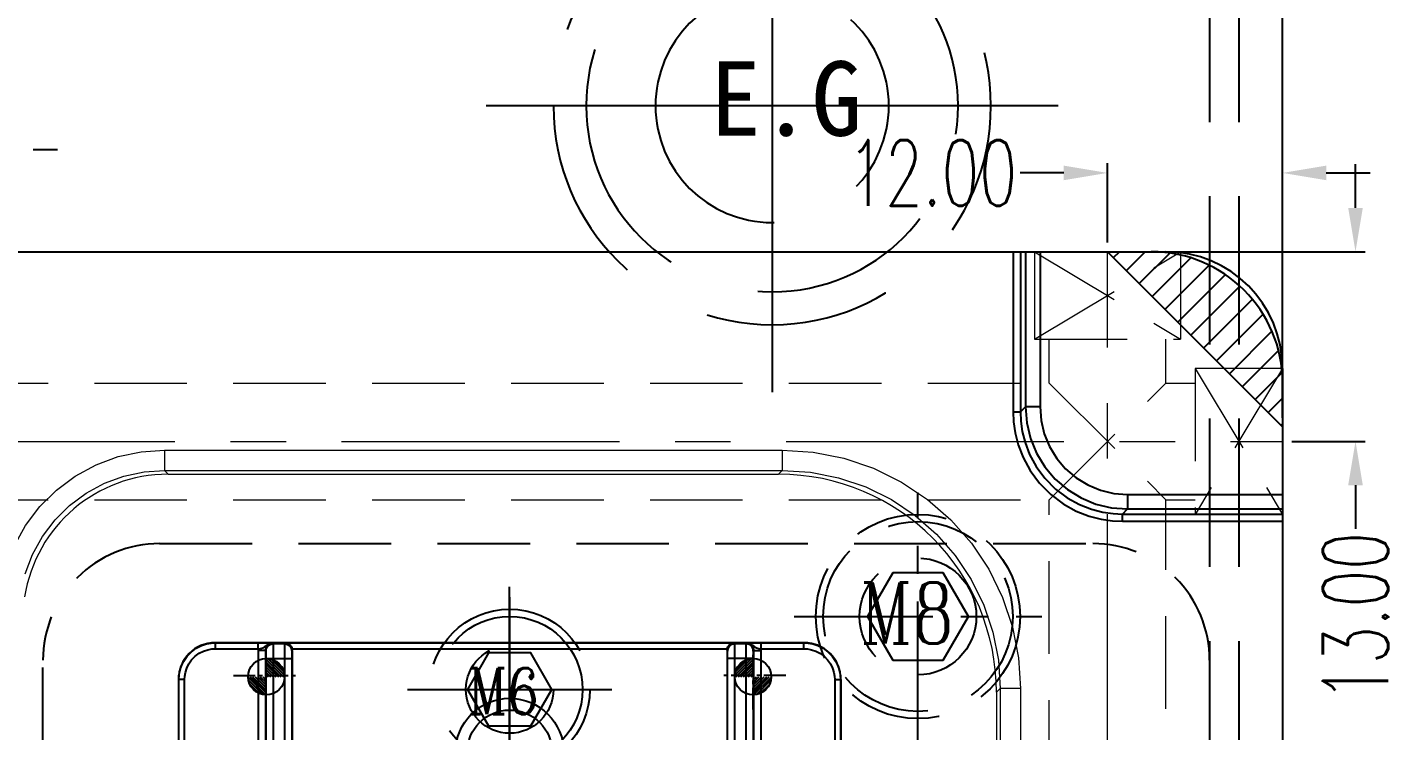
# Model space of a CAD drawing. Header units: inches. Extents: x 169168 to 170394, y -54081 to -53214.
# Drawn here: x 169792.3 to 169886.3, y -53371.3 to -53323.1 of the extents above; entities that cross this region are included whole.
import ezdxf

# ---------------------------------------------------------------- set-up
doc = ezdxf.new("R2010")
doc.units = ezdxf.units.IN
doc.header["$LTSCALE"] = 2
doc.header["$MEASUREMENT"] = 0
doc.header["$PDMODE"] = 3
doc.header["$PDSIZE"] = 0.3125
for name, pattern in [('CENTER', [50.8, 31.75, -6.35, 6.35, -6.35]), ('CENTER2', [1.125, 0.75, -0.125, 0.125, -0.125]), ('HIDDEN', [9.525, 6.35, -3.175])]:
    doc.linetypes.add(name, pattern=pattern)
doc.layers.get('0').update_dxf_attribs({"linetype": 'CONTINUOUS'})
doc.layers.get('Defpoints').update_dxf_attribs({"linetype": 'CONTINUOUS'})
for name, color, linetype in [('CAV-COR', 1, 'CONTINUOUS'), ('DEFAULT_1', 7, 'CENTER'), ('GE', 214, 'CONTINUOUS'), ('Layer3', 3, 'CONTINUOUS'), ('PIN', 4, 'CONTINUOUS'), ('SCREW', 52, 'HIDDEN'), ('壓塊', 157, 'CONTINUOUS'), ('文字', 1, 'CONTINUOUS')]:
    doc.layers.add(name, color=color, linetype=linetype)
for name, color, linetype, lineweight in [('dim', 3, 'CONTINUOUS', 15), ('WR', 122, 'HIDDEN', 18), ('截面', 191, 'CONTINUOUS', 15), ('枕位', 75, 'CONTINUOUS', 15)]:
    doc.layers.add(name, color=color, linetype=linetype, lineweight=lineweight)
doc.styles.add('ROMANC', font='romanc', dxfattribs={"width": 0.6, "height": 1})
doc.styles.add('ROMANS', font='ROMANS.shx', dxfattribs={"height": 5, "bigfont": 'chineset.shx'})
doc.styles.get("Standard").update_dxf_attribs({"font": 'txt.shx', "width": 0.67})
doc.dimstyles.new('2.00', dxfattribs={"dimtxt": 4.5, "dimasz": 3, "dimexe": 0.666, "dimexo": 0.626, "dimgap": 1, "dimtad": 0, "dimzin": 0, "dimdsep": 46, "dimtxsty": 'Standard', "dimcen": 0.09, "dimclrd": 3, "dimclre": 3, "dimclrt": 7, "dimazin": 0, "dimtfac": 1, "dimtofl": 0, "dimtmove": 0, "dimatfit": 0, "dimfxl": 0, "dimtolj": 1, "dimtzin": 0, "dimarcsym": 0})

# ---------------------------------------------------------------- blocks, each defined once
blk = doc.blocks.new('EG-16')
at = {"linetype": 'CENTER'}
for p, q in [((0, -19.617), (0, 19.617)), ((19.617, 0), (-19.617, 0))]:
    blk.add_line(p, q, dxfattribs=at)
at = {"linetype": 'HIDDEN'}
for radius in [15, 12.75, 8]:
    blk.add_circle((0, 0), radius, dxfattribs=at)
blk = doc.blocks.new('20090521.154736')
at = {"layer": 'GE', "extrusion": (0, 0, -1), "zscale": -1, "rotation": 180}
blk.add_blockref('EG-16', (0, 0), dxfattribs=at)
at = {"layer": '文字', "insert": (-4.244, 3.05), "char_height": 5.1, "width": 28.22459, "attachment_point": 1, "style": 'ROMANS'}
blk.add_mtext('{\\f標楷體|b0|i0|c136|p65;E.G}', dxfattribs=at)
blk = doc.blocks.new('*D36947')
at = {"layer": 'Defpoints', "color": 0}
for p in [(169878.361, -53251.896), (169688.361, -53346.499), (169878.361, -53350.499)]:
    blk.add_point(p, dxfattribs=at)
at = {"layer": 'dim', "color": 3, "linetype": 'ByBlock', "lineweight": -2}
for p, q in [((169688.361, -53345.873), (169688.361, -53251.23)), ((169878.361, -53349.873), (169878.361, -53251.23)), ((169691.361, -53251.896), (169776.08, -53251.896)), ((169875.361, -53251.896), (169790.642, -53251.896))]:
    blk.add_line(p, q, dxfattribs=at)
at = {"layer": 'dim', "color": 3, "linetype": 'ByBlock'}
for points in [[(169691.361, -53251.396), (169691.361, -53252.396), (169688.361, -53251.896)], [(169875.361, -53252.396), (169875.361, -53251.396), (169878.361, -53251.896)]]:
    blk.add_solid(points, dxfattribs=at)
at = {"layer": 'dim', "color": 7, "linetype": 'ByBlock', "insert": (169783.361, -53251.896), "char_height": 4.5, "attachment_point": 5}
blk.add_mtext('\\A1;190.00', dxfattribs=at)
blk = doc.blocks.new('20160824.113845')
at = {"layer": '截面', "linetype": 'Continuous', "ltscale": 0.3}
h = blk.add_hatch(dxfattribs=at)
h.set_pattern_fill('ANSI31', color=256, scale=15, angle=180, style=0)
h.set_pattern_definition([(225, (340694.4852, -102157.7716), (1.325825215, -1.325825215), [])])
h.paths.add_polyline_path([(-35.353, -38.674, 0.414214), (-34.853, -39.174), (-20.783, -39.174, 0.414214), (-20.283, -38.674), (-20.283, 5.256, 0.414214), (-20.783, 5.756), (-34.853, 5.756, 0.414214), (-35.353, 5.256)])
h.paths.add_polyline_path([(32.552, -31.589, 0.414214), (33.052, -32.089), (33.722, -32.089, -0.414214), (34.222, -32.589), (34.222, -61.289, 0.414214), (34.722, -61.789), (40.022, -61.789, 0.414214), (40.522, -61.289), (40.522, -24.879), (40.382, -24.879), (32.552, -24.879)])
h.paths.add_polyline_path([(71.842, -61.289, 0.414214), (72.342, -61.789), (77.642, -61.789, 0.414214), (78.142, -61.289), (78.142, -32.589, -0.414214), (78.642, -32.089), (79.312, -32.089, 0.414214), (79.812, -31.589), (79.812, -24.879), (71.982, -24.879), (71.842, -24.879)])
h.paths.add_polyline_path([(71.842, -24.879), (71.982, -24.879), (71.982, -10.899), (64.482, -10.899), (64.482, -24.879)])
h.paths.add_polyline_path([(40.522, -24.879), (47.882, -24.879), (47.882, -10.899), (40.382, -10.899), (40.382, -24.879)])
blk = doc.blocks.new('20160723.115749')
at = {"layer": 'SCREW', "linetype": 'CENTER', "ltscale": 0.15}
for p, q in [((0, -8.5), (0, 8.5)), ((-8.5, 0), (8.5, 0))]:
    blk.add_line(p, q, dxfattribs=at)
at = {"layer": 'SCREW', "ltscale": 0.5}
blk.add_lwpolyline([(-1.732, 3), (-3.464, 0), (-1.732, -3), (1.732, -3), (3.464, 0), (1.732, 3)], close=True, dxfattribs=at)
for radius in [7, 6.5, 4]:
    blk.add_circle((0, 0), radius, dxfattribs=at)
at = {"layer": 'Layer3', "style": 'ROMANC', "width": 0.8}
blk.add_text('M8', height=4.1865, dxfattribs=at).set_placement((-3.976, -1.858))
blk = doc.blocks.new('20140410.082121')
at = {"layer": 'SCREW', "color": 137, "linetype": 'CENTER', "ltscale": 0.25}
for p, q in [((0, -7.042), (0, 7.042)), ((-7, 0), (7, 0))]:
    blk.add_line(p, q, dxfattribs=at)
at = {"layer": 'SCREW', "color": 137, "linetype": 'Continuous'}
blk.add_lwpolyline([(-1.443, 2.5), (-2.887, 0), (-1.443, -2.5), (1.443, -2.5), (2.887, 0), (1.443, 2.5)], close=True, dxfattribs=at)
at = {"layer": 'SCREW', "color": 137}
for radius in [5.5, 5, 3]:
    blk.add_circle((0, 0), radius, dxfattribs=at)
at = {"layer": 'dim', "style": 'ROMANC', "width": 0.8}
blk.add_text('M6', height=3.1716, dxfattribs=at).set_placement((-2.868, -1.703))
blk = doc.blocks.new('*D38810')
at = {"layer": 'Defpoints', "color": 0}
for p in [(169866.361, -53338.499), (169878.361, -53351.499), (169883.362, -53351.499)]:
    blk.add_point(p, dxfattribs=at)
at = {"layer": 'dim', "color": 3, "linetype": 'ByBlock', "lineweight": -2}
for p, q in [((169883.362, -53335.499), (169883.362, -53332.499)), ((169866.987, -53338.499), (169884.028, -53338.499)), ((169878.987, -53351.499), (169884.028, -53351.499)), ((169883.362, -53354.499), (169883.362, -53357.499))]:
    blk.add_line(p, q, dxfattribs=at)
at = {"layer": 'dim', "color": 3, "linetype": 'ByBlock'}
for points in [[(169882.862, -53335.499), (169883.862, -53335.499), (169883.362, -53338.499)], [(169883.862, -53354.499), (169882.862, -53354.499), (169883.362, -53351.499)]]:
    blk.add_solid(points, dxfattribs=at)
at = {"layer": 'dim', "color": 7, "linetype": 'ByBlock', "insert": (169883.362, -53363.524), "char_height": 4.5, "attachment_point": 5, "rotation": 90}
blk.add_mtext('\\A1;13.00', dxfattribs=at)
blk = doc.blocks.new('*D38811')
at = {"layer": 'Defpoints', "color": 0}
for p in [(169866.361, -53333.099), (169866.361, -53338.499), (169878.361, -53349.873)]:
    blk.add_point(p, dxfattribs=at)
at = {"layer": 'dim', "color": 3, "linetype": 'ByBlock', "lineweight": -2}
for p, q in [((169863.361, -53333.099), (169860.361, -53333.099)), ((169866.361, -53337.873), (169866.361, -53332.433)), ((169878.361, -53349.247), (169878.361, -53332.433)), ((169881.361, -53333.099), (169884.361, -53333.099))]:
    blk.add_line(p, q, dxfattribs=at)
at = {"layer": 'dim', "color": 3, "linetype": 'ByBlock'}
for points in [[(169863.361, -53333.599), (169863.361, -53332.599), (169866.361, -53333.099)], [(169881.361, -53332.599), (169881.361, -53333.599), (169878.361, -53333.099)]]:
    blk.add_solid(points, dxfattribs=at)
at = {"layer": 'dim', "color": 7, "linetype": 'ByBlock', "insert": (169854.336, -53333.099), "char_height": 4.5, "attachment_point": 5}
blk.add_mtext('\\A1;12.00', dxfattribs=at)

msp = doc.modelspace()

# ---------------------------------------------------------------- hatches: boundary and pattern name
at = {"layer": 'CAV-COR', "linetype": 'ByBlock'}
h = msp.add_hatch(dxfattribs=at)
h.set_pattern_fill('ANSI31', color=256, scale=10, style=0)
h.set_pattern_definition([(45, (638.871, -220.6118), (-0.8838834765, 0.8838834765), [])])
h.paths.add_polyline_path([(169878.361, -53350.499), (169878.361, -53347.499, 0.414214), (169869.361, -53338.499), (169866.361, -53338.499)])
at = {"layer": 'PIN', "linetype": 'Continuous'}
h = msp.add_hatch(dxfattribs=at)
h.set_pattern_fill('ANSI31', color=6, angle=90, style=0)
h.set_pattern_definition([(135, (170013.95351, -53381.86581), (-0.08838835, -0.08838835), [])])
h.paths.add_polyline_path([(169808.671, -53367.626), (169807.421, -53367.626, 0.414214), (169808.671, -53368.876)])
h.paths.add_polyline_path([(169808.671, -53366.376), (169808.671, -53367.626), (169809.921, -53367.626, 0.414214)])
h = msp.add_hatch(dxfattribs=at)
h.set_pattern_fill('ANSI31', color=6, angle=90, style=0)
h.set_pattern_definition([(45, (169636.76827, -53381.86581), (0.08838835, -0.08838835), [])])
h.paths.add_polyline_path([(169842.05, -53367.626), (169843.3, -53367.626, -0.414214), (169842.05, -53368.876)])
h.paths.add_polyline_path([(169842.05, -53366.376), (169842.05, -53367.626), (169840.8, -53367.626, -0.414214)])

# ---------------------------------------------------------------- linework, layer by layer
at = {"color": 8, "linetype": 'HIDDEN', "ltscale": 0.8}
for p, q in [((169873.361, -53258.499), (169873.361, -53658.499)), ((169875.361, -53258.499), (169875.361, -53658.499))]:
    msp.add_line(p, q, dxfattribs=at)
at = {"color": 8, "linetype": 'CENTER', "ltscale": 0.2}
msp.add_line((169772.361, -53331.499), (169794.361, -53331.499), dxfattribs=at)
at = {"layer": 'CAV-COR', "linetype": 'ByBlock'}
for p, q in [((169696.361, -53338.499), (169870.361, -53338.499)), ((169859.886, -53338.499), (169859.886, -53349.483)), ((169860.386, -53338.499), (169860.386, -53349.483)), ((169860.73, -53338.499), (169860.73, -53349.139)), ((169861.729, -53338.499), (169861.729, -53349.139)), ((169866.361, -53338.499), (169878.361, -53350.499)), ((169878.361, -53346.499), (169878.361, -53450.499)), ((169860.386, -53349.483), (169860.73, -53349.139)), ((169861.729, -53349.139), (169860.73, -53349.139)), ((169859.886, -53349.483), (169860.386, -53349.483)), ((169867.721, -53355.131), (169878.361, -53355.131)), ((169867.721, -53355.131), (169867.721, -53356.129)), ((169867.376, -53356.474), (169867.721, -53356.129)), ((169867.376, -53356.474), (169878.361, -53356.474)), ((169867.376, -53356.973), (169867.376, -53356.474)), ((169867.721, -53356.129), (169878.361, -53356.129)), ((169867.376, -53356.973), (169878.361, -53356.973)), ((169845.556, -53365.294), (169805.166, -53365.294)), ((169805.166, -53365.294), (169805.18, -53365.308)), ((169805.18, -53365.71), (169805.18, -53365.308)), ((169805.18, -53365.71), (169808.118, -53365.71)), ((169808.111, -53365.826), (169808.111, -53372.174)), ((169808.613, -53365.826), (169808.111, -53365.826)), ((169808.118, -53365.71), (169808.118, -53365.308)), ((169808.613, -53365.826), (169808.613, -53372.193)), ((169808.613, -53365.826), (169808.637, -53365.874)), ((169808.64, -53365.973), (169808.641, -53366.223)), ((169809.116, -53365.323), (169809.14, -53365.371)), ((169809.14, -53365.371), (169809.141, -53365.425)), ((169809.925, -53365.371), (169809.14, -53365.371)), ((169809.141, -53365.425), (169809.143, -53365.791)), ((169809.143, -53365.791), (169809.144, -53372.341)), ((169809.956, -53365.308), (169809.925, -53365.371)), ((169809.956, -53365.308), (169840.766, -53365.308)), ((169810.455, -53365.817), (169810.427, -53365.874)), ((169810.444, -53365.71), (169840.278, -53365.71)), ((169810.455, -53365.817), (169810.455, -53373.825)), ((169840.267, -53365.817), (169840.267, -53373.825)), ((169840.295, -53365.874), (169840.267, -53365.817)), ((169840.299, -53366.248), (169840.298, -53366.024)), ((169840.797, -53365.371), (169840.766, -53365.308)), ((169841.582, -53365.371), (169840.797, -53365.371)), ((169840.799, -53365.425), (169840.797, -53365.371)), ((169840.801, -53365.791), (169840.799, -53365.425)), ((169840.802, -53372.876), (169840.801, -53365.791)), ((169841.582, -53365.371), (169841.606, -53365.323)), ((169842.08, -53366.223), (169842.082, -53365.973)), ((169842.084, -53365.874), (169842.108, -53365.826)), ((169842.108, -53365.826), (169842.611, -53365.826)), ((169842.108, -53372.193), (169842.108, -53365.826)), ((169842.313, -53365.309), (169845.542, -53365.308)), ((169842.604, -53365.71), (169842.604, -53365.308)), ((169842.604, -53365.71), (169845.542, -53365.71)), ((169842.611, -53372.174), (169842.611, -53365.826)), ((169845.542, -53365.308), (169845.556, -53365.294)), ((169845.542, -53365.71), (169845.542, -53365.308)), ((169808.641, -53366.223), (169808.642, -53372.197)), ((169808.642, -53366.376), (169810.423, -53366.376)), ((169840.299, -53373.718), (169840.299, -53366.248)), ((169842.08, -53366.376), (169840.299, -53366.376)), ((169842.08, -53372.197), (169842.08, -53366.223)), ((169802.654, -53367.806), (169802.654, -53372.667)), ((169802.654, -53367.806), (169802.668, -53367.82)), ((169802.668, -53372.681), (169802.668, -53367.82)), ((169803.07, -53367.82), (169802.668, -53367.82)), ((169803.07, -53372.688), (169803.07, -53367.82)), ((169847.652, -53367.82), (169848.054, -53367.82)), ((169847.652, -53367.82), (169847.652, -53372.688)), ((169848.054, -53367.82), (169848.068, -53367.806)), ((169848.054, -53367.82), (169848.054, -53372.681)), ((169848.068, -53367.806), (169848.068, -53372.667))]:
    msp.add_line(p, q, dxfattribs=at)
for points in [[(169860.73, -53349.139), (169860.816, -53350.227), (169861.071, -53351.293), (169861.49, -53352.308), (169862.064, -53353.246), (169862.778, -53354.081), (169863.613, -53354.795), (169864.551, -53355.369), (169865.566, -53355.789), (169866.632, -53356.044), (169867.721, -53356.129)], [(169861.729, -53349.139), (169861.802, -53350.071), (169862.02, -53350.985), (169862.38, -53351.856), (169862.871, -53352.66), (169863.483, -53353.377), (169864.199, -53353.988), (169865.004, -53354.48), (169865.875, -53354.84), (169866.789, -53355.058), (169867.721, -53355.131)], [(169859.886, -53349.483), (169859.916, -53350.149), (169860.022, -53350.904), (169860.231, -53351.73), (169860.565, -53352.602), (169861.046, -53353.489), (169861.684, -53354.353), (169862.463, -53355.139), (169863.327, -53355.786), (169864.218, -53356.276), (169865.097, -53356.619), (169865.933, -53356.833), (169866.699, -53356.943), (169867.376, -53356.973)], [(169860.386, -53349.483), (169860.413, -53350.105), (169860.512, -53350.81), (169860.707, -53351.581), (169861.019, -53352.395), (169861.467, -53353.222), (169862.062, -53354.029), (169862.789, -53354.762), (169863.596, -53355.366), (169864.428, -53355.824), (169865.248, -53356.143), (169866.028, -53356.343), (169866.744, -53356.445), (169867.376, -53356.474)], [(169802.668, -53367.82), (169802.682, -53367.555), (169802.735, -53367.242), (169802.843, -53366.899), (169803.013, -53366.549), (169803.247, -53366.215), (169803.538, -53365.919), (169803.87, -53365.677), (169804.223, -53365.497), (169804.573, -53365.382), (169804.899, -53365.324), (169805.18, -53365.308)], [(169803.07, -53367.82), (169803.082, -53367.598), (169803.126, -53367.335), (169803.217, -53367.046), (169803.36, -53366.752), (169803.556, -53366.472), (169803.8, -53366.223), (169804.079, -53366.02), (169804.376, -53365.869), (169804.67, -53365.772), (169804.944, -53365.723), (169805.18, -53365.71)], [(169805.18, -53365.308), (169808.409, -53365.309), (169808.675, -53365.311), (169808.875, -53365.315), (169808.997, -53365.318), (169809.068, -53365.321), (169809.116, -53365.323)], [(169808.118, -53365.71), (169808.113, -53365.769), (169808.111, -53365.826)], [(169808.118, -53365.71), (169808.282, -53365.69), (169808.439, -53365.652), (169808.575, -53365.581), (169808.716, -53365.47), (169808.9, -53365.364), (169809.116, -53365.323)], [(169809.116, -53365.323), (169809.048, -53365.328), (169808.976, -53365.343), (169808.901, -53365.371), (169808.83, -53365.413), (169808.764, -53365.467), (169808.708, -53365.532), (169808.665, -53365.604), (169808.635, -53365.68), (169808.618, -53365.756), (169808.613, -53365.826)], [(169808.637, -53365.874), (169808.676, -53365.681), (169808.784, -53365.518), (169808.947, -53365.41), (169809.14, -53365.371)], [(169808.637, -53365.874), (169808.639, -53365.9), (169808.64, -53365.973)], [(169809.925, -53365.371), (169809.923, -53365.425), (169809.922, -53365.569), (169809.92, -53372.876)], [(169809.925, -53365.371), (169810.117, -53365.41), (169810.28, -53365.518), (169810.389, -53365.681), (169810.427, -53365.874)], [(169809.956, -53365.308), (169810.101, -53365.332), (169810.225, -53365.392), (169810.326, -53365.479), (169810.4, -53365.588), (169810.444, -53365.71)], [(169810.427, -53365.874), (169810.426, -53365.892), (169810.425, -53365.944), (169810.424, -53366.024), (169810.423, -53366.128), (169810.423, -53373.718)], [(169840.278, -53365.71), (169840.322, -53365.588), (169840.396, -53365.479), (169840.497, -53365.391), (169840.621, -53365.332), (169840.766, -53365.308)], [(169840.797, -53365.371), (169840.605, -53365.41), (169840.442, -53365.518), (169840.333, -53365.681), (169840.295, -53365.874)], [(169840.298, -53366.024), (169840.297, -53365.944), (169840.296, -53365.892), (169840.295, -53365.874)], [(169841.578, -53372.341), (169841.579, -53365.569), (169841.581, -53365.425), (169841.582, -53365.371)], [(169842.084, -53365.874), (169842.046, -53365.681), (169841.937, -53365.518), (169841.774, -53365.41), (169841.582, -53365.371)], [(169841.606, -53365.323), (169841.654, -53365.321), (169841.725, -53365.318), (169841.847, -53365.315), (169842.047, -53365.311), (169842.313, -53365.309)], [(169841.606, -53365.323), (169841.822, -53365.364), (169842.006, -53365.47), (169842.147, -53365.581), (169842.283, -53365.652), (169842.44, -53365.69), (169842.604, -53365.71)], [(169842.108, -53365.826), (169842.104, -53365.757), (169842.087, -53365.683), (169842.058, -53365.607), (169842.016, -53365.535), (169841.961, -53365.47), (169841.895, -53365.415), (169841.823, -53365.373), (169841.748, -53365.344), (169841.674, -53365.328), (169841.606, -53365.323)], [(169842.082, -53365.973), (169842.083, -53365.9), (169842.084, -53365.874)], [(169842.611, -53365.826), (169842.609, -53365.769), (169842.604, -53365.71)], [(169845.542, -53365.308), (169845.823, -53365.324), (169846.148, -53365.382), (169846.499, -53365.497), (169846.852, -53365.676), (169847.184, -53365.919), (169847.474, -53366.215), (169847.708, -53366.549), (169847.879, -53366.899), (169847.987, -53367.242), (169848.04, -53367.555), (169848.054, -53367.82)], [(169845.542, -53365.71), (169845.778, -53365.723), (169846.051, -53365.772), (169846.346, -53365.869), (169846.642, -53366.019), (169846.921, -53366.223), (169847.165, -53366.472), (169847.362, -53366.752), (169847.505, -53367.046), (169847.595, -53367.334), (169847.64, -53367.598), (169847.652, -53367.82)]]:
    msp.add_lwpolyline(points, dxfattribs=at)
for radius in [3.718, 2.914]:
    msp.add_circle((169825.361, -53372.821), radius, dxfattribs=at)
for centre, radius in [((169869.361, -53347.499), 9), ((169870.361, -53346.499), 8)]:
    msp.add_arc(centre, radius, 0, 90, dxfattribs=at)
for centre, major_axis, ratio, start_param, end_param in [((169805.166, -53367.807), (1.777, -1.777), 0.999695, 2.356347, 3.926839), ((169809.953, -53365.817), (0.225, 0.45), 0.99981, -1.107103, -0.891626), ((169840.769, -53365.817), (0.225, -0.45), 0.99981, -2.249966, -2.03449), ((169845.555, -53367.807), (-1.777, -1.777), 0.999695, 2.356347, 3.926839)]:
    msp.add_ellipse(centre, major_axis=major_axis, ratio=ratio, start_param=start_param, end_param=end_param, dxfattribs=at)
at = {"layer": 'DEFAULT_1', "color": 2, "linetype": 'CENTER', "ltscale": 0.4}
msp.add_line((169825.361, -53362.166), (169825.361, -53435.485), dxfattribs=at)
at = {"layer": 'PIN', "color": 6, "linetype": 'CENTER2'}
for p, q in [((169808.671, -53369.876), (169808.671, -53365.376)), ((169842.05, -53369.876), (169842.05, -53365.376)), ((169806.421, -53367.533), (169810.921, -53367.533)), ((169844.3, -53367.533), (169839.8, -53367.533))]:
    msp.add_line(p, q, dxfattribs=at)
at = {"layer": 'PIN', "color": 6, "linetype": 'Continuous'}
for centre in [(169808.671, -53367.626), (169842.05, -53367.626)]:
    msp.add_circle(centre, 1.25, dxfattribs=at)
at = {"layer": 'WR', "linetype": 'HIDDEN', "ltscale": 0.5}
for p, q in [((169861.361, -53344.499), (169871.361, -53338.499)), ((169861.361, -53338.499), (169871.361, -53344.499)), ((169861.361, -53338.499), (169861.361, -53344.499)), ((169861.361, -53338.499), (169871.361, -53338.499)), ((169871.361, -53338.499), (169871.361, -53344.499)), ((169861.361, -53344.499), (169871.361, -53344.499)), ((169862.361, -53347.499), (169862.361, -53344.499)), ((169870.361, -53347.499), (169870.361, -53344.499)), ((169872.361, -53346.499), (169872.361, -53356.499)), ((169872.361, -53346.499), (169878.361, -53356.499)), ((169878.361, -53346.499), (169872.361, -53356.499)), ((169878.361, -53346.499), (169872.361, -53346.499)), ((169878.361, -53346.499), (169878.361, -53356.499)), ((169787.361, -53347.499), (169862.361, -53347.499)), ((169862.361, -53355.499), (169870.361, -53347.499)), ((169862.361, -53347.499), (169870.361, -53355.499)), ((169870.361, -53347.499), (169872.361, -53347.499)), ((169787.361, -53355.499), (169862.361, -53355.499)), ((169862.361, -53432.724), (169862.361, -53355.499)), ((169870.361, -53436.499), (169870.361, -53355.499)), ((169870.361, -53355.499), (169872.361, -53355.499)), ((169878.361, -53356.499), (169872.361, -53356.499))]:
    msp.add_line(p, q, dxfattribs=at)
at = {"layer": 'WR', "linetype": 'CENTER', "ltscale": 0.3}
for p, q in [((169866.361, -53436.499), (169866.361, -53338.499)), ((169783.361, -53351.499), (169878.361, -53351.499))]:
    msp.add_line(p, q, dxfattribs=at)
at = {"layer": '壓塊', "color": 153, "linetype": 'HIDDEN', "ltscale": 0.5}
msp.add_lwpolyline([(169873.361, -53366.499), (169873.361, -53430.499, -0.414214), (169865.361, -53438.499), (169801.361, -53438.499, -0.414214), (169793.361, -53430.499), (169793.361, -53366.499, -0.414214), (169801.361, -53358.499), (169865.361, -53358.499, -0.414214)], format="xyb", close=True, dxfattribs=at)
at = {"layer": '枕位', "linetype": 'ByBlock', "ltscale": 0.3}
for p, q in [((169801.685, -53352.097), (169801.685, -53353.492)), ((169801.685, -53352.097), (169844.056, -53352.097)), ((169844.056, -53352.097), (169844.056, -53353.492)), ((169801.685, -53353.492), (169844.056, -53353.492)), ((169801.942, -53353.749), (169801.685, -53353.492)), ((169801.942, -53353.749), (169843.799, -53353.749)), ((169843.799, -53353.749), (169844.056, -53353.492)), ((169858.742, -53368.692), (169858.999, -53368.434)), ((169858.742, -53368.692), (169858.742, -53402.264)), ((169860.393, -53368.434), (169858.999, -53368.434)), ((169858.999, -53368.434), (169858.999, -53402.521)), ((169860.393, -53368.434), (169860.393, -53402.521))]:
    msp.add_line(p, q, dxfattribs=at)
for points in [[(169790.809, -53360.177), (169791.38, -53358.671), (169792.164, -53357.252), (169793.14, -53355.962), (169794.283, -53354.831), (169795.575, -53353.873), (169797, -53353.103), (169798.524, -53352.543), (169800.102, -53352.207), (169801.685, -53352.097)], [(169844.056, -53352.097), (169846.167, -53352.233), (169848.266, -53352.646), (169850.304, -53353.333), (169852.233, -53354.281), (169854.012, -53355.469), (169855.616, -53356.875), (169857.022, -53358.479), (169858.21, -53360.259), (169859.158, -53362.188), (169859.845, -53364.225), (169860.257, -53366.324), (169860.393, -53368.434)], [(169792.142, -53360.575), (169792.642, -53359.253), (169793.33, -53358.008), (169794.186, -53356.877), (169795.188, -53355.885), (169796.321, -53355.046), (169797.572, -53354.371), (169798.909, -53353.881), (169800.294, -53353.587), (169801.685, -53353.492)], [(169844.056, -53353.492), (169845.989, -53353.615), (169847.91, -53353.991), (169849.775, -53354.619), (169851.539, -53355.486), (169853.167, -53356.571), (169854.634, -53357.858), (169855.92, -53359.325), (169857.006, -53360.952), (169857.872, -53362.717), (169858.499, -53364.581), (169858.876, -53366.502), (169858.999, -53368.434)]]:
    msp.add_lwpolyline(points, dxfattribs=at)
for centre, major_axis, end_param in [((169802.018, -53363.787), (-7.125, 7.125), 0.62441), ((169843.684, -53368.806), (10.687, 10.687), 0.7816)]:
    msp.add_ellipse(centre, major_axis=major_axis, ratio=0.992433, start_param=-0.7816, end_param=end_param, dxfattribs=at)

# ---------------------------------------------------------------- block references
at = {"layer": 'CAV-COR'}
msp.add_blockref('20090521.154736', (169843.361, -53328.499), dxfattribs=at)
at = {"layer": 'SCREW', "linetype": 'ByBlock'}
msp.add_blockref('20160723.115749', (169853.361, -53363.499), dxfattribs=at)
at = {"layer": 'SCREW', "linetype": 'ByBlock', "ltscale": 0.3}
msp.add_blockref('20140410.082121', (169825.361, -53368.499), dxfattribs=at)
at = {"layer": '文字', "linetype": 'ByBlock'}
msp.add_blockref('20160824.113845', (169769.179, -53369.875), dxfattribs=at)

# ---------------------------------------------------------------- dimensions: what is measured, and where the dimension line sits
at = {"layer": 'dim', "linetype": 'ByBlock'}
for base, p1, p2, picture, middle in [((169878.361, -53251.896), (169688.361, -53346.499), (169878.361, -53350.499), '*D36947', (169783.361, -53251.896)), ((169866.361, -53333.099), (169878.361, -53349.873), (169866.361, -53338.499), '*D38811', (169854.336, -53333.099))]:
    dim = msp.add_linear_dim(base=base, p1=p1, p2=p2, dimstyle='2.00', dxfattribs=at)
    dim.commit()
    dim.dimension.update_dxf_attribs({"geometry": picture, "text_midpoint": middle})
dim = msp.add_linear_dim(base=(169883.362, -53351.499), p1=(169866.361, -53338.499), p2=(169878.361, -53351.499), angle=90, dimstyle='2.00', dxfattribs=at)
dim.commit()
dim.dimension.update_dxf_attribs({"geometry": '*D38810', "text_midpoint": (169883.362, -53363.524)})

doc.saveas('drawing.dxf')
